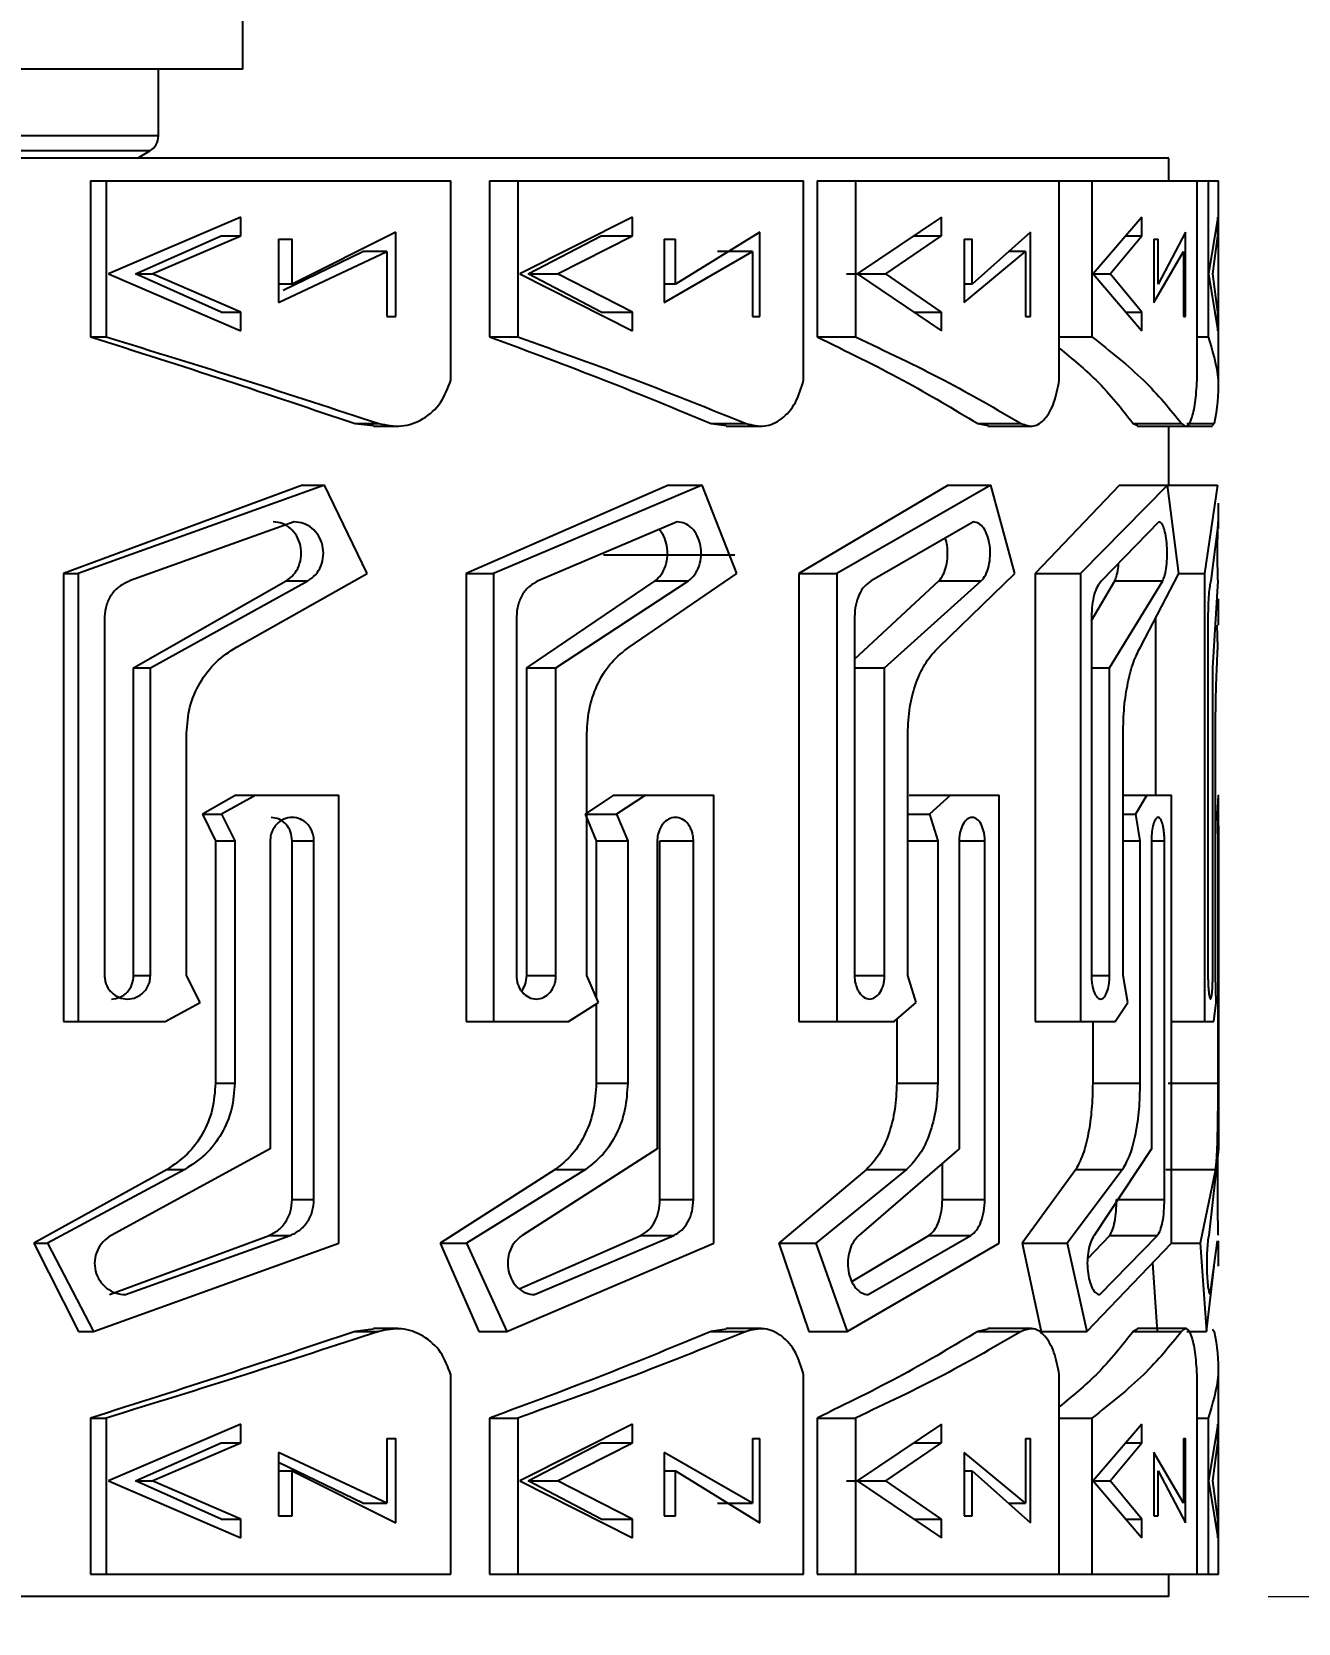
# Model space of a CAD drawing. Header units: millimetres. Extents: x 53 to 380, y 29 to 265.
# Drawn here: x 169.86 to 182.62, y 39.82 to 55.86 of the extents above; entities that cross this region are included whole.
import ezdxf

# ---------------------------------------------------------------- set-up
doc = ezdxf.new("R2010")
doc.units = ezdxf.units.MM
doc.styles.add('SLDTEXTSTYLE0', font='TXT', dxfattribs={"width": 0.75})
doc.dimstyles.new('SLDDIMSTYLE0', dxfattribs={"dimtxt": 3.5, "dimasz": 3.302, "dimexe": 0, "dimexo": 0.0625, "dimgap": 0.875, "dimtad": 1, "dimlfac": 2, "dimrnd": 1e-09, "dimzin": 4, "dimdsep": 46, "dimtxsty": 'SLDTEXTSTYLE0', "dimsah": 1, "dimcen": 0.09, "dimadec": 0, "dimazin": 1, "dimtfac": 1, "dimtofl": 0, "dimtmove": 0, "dimatfit": 3, "dimfxl": 1, "dimfrac": 2, "dimtolj": 1, "dimtzin": 12, "dimarcsym": 0})
doc.dimstyles.new('SLDDIMSTYLE1', dxfattribs={"dimtxt": 3.5, "dimasz": 3.302, "dimexe": 0, "dimexo": 0.0625, "dimgap": 0.875, "dimtad": 1, "dimlfac": 2, "dimrnd": 1e-09, "dimzin": 12, "dimdsep": 46, "dimtxsty": 'SLDTEXTSTYLE0', "dimsah": 1, "dimcen": 0.09, "dimadec": 0, "dimazin": 3, "dimtfac": 1, "dimtofl": 0, "dimtmove": 0, "dimatfit": 3, "dimfxl": 1, "dimfrac": 2, "dimtolj": 1, "dimtzin": 12, "dimarcsym": 0})

# ---------------------------------------------------------------- blocks, each defined once
blk = doc.blocks.new('_D_5')
at = {"color": 7, "linetype": 'Continuous', "lineweight": 0, "transparency": 16777216}
for p, q in [((180.484, 147.677), (213.903, 147.677)), ((212.903, 147.677), (212.903, 40.089)), ((182.315, 40.089), (213.903, 40.089))]:
    blk.add_line(p, q, dxfattribs=at)
at = {"color": 7, "linetype": 'Continuous', "lineweight": 18, "transparency": 16777216}
for points in [[(212.903, 147.677), (212.395, 144.375), (213.411, 144.375)], [(212.903, 40.089), (213.411, 43.391), (212.395, 43.391)]]:
    blk.add_solid(points, dxfattribs=at)
at = {"color": 7, "linetype": 'Continuous', "lineweight": 18, "transparency": 16777216, "insert": (208.391, 85.3), "char_height": 3.5, "attachment_point": 1, "rotation": 90, "style": 'SLDTEXTSTYLE0'}
blk.add_mtext('215.18', dxfattribs=at)
blk = doc.blocks.new('_D_7')
at = {"color": 7, "linetype": 'Continuous', "lineweight": 0, "transparency": 16777216}
for p, q in [((60.484, 56.883), (60.484, 29.089)), ((190.484, 56.883), (190.484, 29.089)), ((190.484, 30.089), (60.484, 30.089))]:
    blk.add_line(p, q, dxfattribs=at)
at = {"color": 7, "linetype": 'Continuous', "lineweight": 18, "transparency": 16777216}
for points in [[(60.484, 30.089), (63.786, 29.581), (63.786, 30.597)], [(190.484, 30.089), (187.182, 30.597), (187.182, 29.581)]]:
    blk.add_solid(points, dxfattribs=at)
at = {"color": 7, "linetype": 'Continuous', "lineweight": 18, "transparency": 16777216, "insert": (119.662, 34.6), "char_height": 3.5, "attachment_point": 1, "style": 'SLDTEXTSTYLE0'}
blk.add_mtext('260.00', dxfattribs=at)

msp = doc.modelspace()

# ---------------------------------------------------------------- linework, layer by layer
at = {"color": 7, "linetype": 'Continuous', "lineweight": 25}
for p, q in [((171.9835, 55.4886), (171.9835, 56.2386)), ((171.9835, 55.4886), (158.9835, 55.4886)), ((171.1335, 54.8153), (171.1335, 55.4886)), ((181.3146, 54.5886), (159.5014, 54.5886)), ((181.3146, 54.3615), (181.3146, 54.5886)), ((170.4503, 54.3615), (170.4503, 52.7892)), ((170.4503, 54.3615), (170.6054, 54.3615)), ((170.6054, 54.3615), (174.0807, 54.3615)), ((170.6054, 54.3615), (170.6054, 52.7892)), ((174.0807, 52.3518), (174.0807, 54.3615)), ((174.4708, 54.3615), (174.4708, 52.7892)), ((174.4708, 54.3615), (174.7535, 54.3615)), ((174.7535, 54.3615), (177.6349, 54.3615)), ((174.7535, 54.3615), (174.7535, 52.7892)), ((177.6349, 52.3518), (177.6349, 54.3615)), ((177.7698, 54.3615), (177.7698, 52.7892)), ((177.7698, 54.3615), (178.1572, 54.3615)), ((178.1572, 54.3615), (180.2111, 54.3615)), ((178.1572, 54.3615), (178.1572, 52.7892)), ((180.2111, 52.3518), (180.2111, 54.3615)), ((180.2111, 54.3615), (180.5407, 54.3615)), ((180.5407, 54.3615), (181.6008, 54.3615)), ((180.5407, 54.3615), (180.5407, 52.7892)), ((181.6008, 52.3518), (181.6008, 54.3615)), ((181.6008, 54.3615), (181.711, 54.3615)), ((181.711, 54.3615), (181.711, 52.7892)), ((181.711, 54.3615), (181.8146, 54.3615)), ((181.8146, 52.2536), (181.8146, 54.3615)), ((171.9631, 53.9945), (170.6309, 53.4226)), ((171.9631, 53.8078), (171.9631, 53.9945)), ((175.9122, 53.9945), (174.7756, 53.4226)), ((175.9122, 53.8078), (175.9122, 53.9945)), ((179.0231, 53.9945), (178.1741, 53.4226)), ((179.0231, 53.8078), (179.0231, 53.9945)), ((181.0436, 53.9945), (180.5511, 53.4226)), ((181.0436, 53.8078), (181.0436, 53.9945)), ((181.81, 53.9945), (181.714, 53.4226)), ((181.81, 53.8078), (181.81, 53.9945)), ((170.9011, 53.4226), (171.7662, 53.8078)), ((171.0705, 53.4226), (171.9631, 53.8078)), ((171.7662, 53.8078), (171.9631, 53.8078)), ((172.3443, 53.7746), (172.481, 53.7746)), ((172.3443, 53.7746), (172.3443, 53.1363)), ((173.5244, 53.8432), (172.481, 53.321)), ((172.481, 53.321), (172.481, 53.7746)), ((173.5244, 52.9939), (173.5244, 53.8432)), ((174.8597, 53.4226), (175.5938, 53.8078)), ((175.1548, 53.4226), (175.9122, 53.8078)), ((175.5938, 53.8078), (175.9122, 53.8078)), ((176.2304, 53.7746), (176.3436, 53.7746)), ((176.2304, 53.7746), (176.2304, 53.1363)), ((177.1932, 53.8432), (176.3436, 53.321)), ((176.3436, 53.321), (176.3436, 53.7746)), ((177.1932, 52.9939), (177.1932, 53.8432)), ((178.4622, 53.4226), (179.0231, 53.8078)), ((178.746, 53.8078), (179.0231, 53.8078)), ((179.2523, 53.7746), (179.3329, 53.7746)), ((179.2523, 53.7746), (179.2523, 53.1363)), ((179.92, 53.8432), (179.3329, 53.321)), ((179.3329, 53.321), (179.3329, 53.7746)), ((179.92, 52.9939), (179.92, 53.8432)), ((180.7247, 53.4226), (181.0436, 53.8078)), ((180.8828, 53.8078), (181.0436, 53.8078)), ((181.1654, 53.7746), (181.2069, 53.7746)), ((181.1654, 53.7746), (181.1654, 53.1363)), ((181.4839, 53.8432), (181.2069, 53.321)), ((181.2069, 53.321), (181.2069, 53.7746)), ((181.4839, 52.9939), (181.4839, 53.8432)), ((181.759, 53.4226), (181.81, 53.8078)), ((172.3443, 53.1363), (173.4343, 53.648)), ((172.3888, 53.2589), (173.1922, 53.648)), ((173.4343, 53.648), (173.1922, 53.648)), ((173.4343, 53.648), (173.4343, 52.9939)), ((176.2304, 53.1363), (177.121, 53.648)), ((177.121, 53.648), (176.7654, 53.648)), ((177.121, 53.648), (177.121, 52.9939)), ((179.2523, 53.1363), (179.8715, 53.648)), ((179.8715, 53.648), (179.7006, 53.648)), ((179.8715, 53.648), (179.8715, 52.9939)), ((181.1654, 53.1363), (181.4629, 53.648)), ((181.4629, 53.648), (181.4629, 52.9939)), ((170.6309, 53.4226), (171.9631, 52.8507)), ((170.9011, 53.4226), (171.0705, 53.4226)), ((171.7662, 53.0374), (170.9011, 53.4226)), ((171.9631, 53.0374), (171.0705, 53.4226)), ((174.7756, 53.4226), (175.9122, 52.8507)), ((174.8597, 53.4226), (175.1548, 53.4226)), ((175.5938, 53.0374), (174.8597, 53.4226)), ((175.9122, 53.0374), (175.1548, 53.4226)), ((178.0653, 53.4226), (178.4622, 53.4226)), ((178.1741, 53.4226), (179.0231, 52.8507)), ((179.0231, 53.0374), (178.4622, 53.4226)), ((180.5511, 53.4226), (181.0436, 52.8507)), ((180.5511, 53.4226), (180.7247, 53.4226)), ((181.0436, 53.0374), (180.7247, 53.4226)), ((181.714, 53.4226), (181.81, 52.8507)), ((181.81, 53.0374), (181.759, 53.4226)), ((172.481, 53.321), (172.3443, 53.321)), ((176.3436, 53.321), (176.2304, 53.321)), ((179.3329, 53.321), (179.2523, 53.321)), ((171.7662, 53.0374), (171.9631, 53.0374)), ((171.9631, 52.8507), (171.9631, 53.0374)), ((173.4343, 52.9939), (173.5244, 52.9939)), ((175.5938, 53.0374), (175.9122, 53.0374)), ((175.9122, 52.8507), (175.9122, 53.0374)), ((177.121, 52.9939), (177.1932, 52.9939)), ((178.746, 53.0374), (179.0231, 53.0374)), ((179.0231, 52.8507), (179.0231, 53.0374)), ((179.8715, 52.9939), (179.92, 52.9939)), ((180.8828, 53.0374), (181.0436, 53.0374)), ((181.0436, 52.8507), (181.0436, 53.0374)), ((181.4629, 52.9939), (181.4839, 52.9939)), ((181.81, 52.8507), (181.81, 53.0374)), ((170.4503, 52.7892), (170.6054, 52.7892)), ((174.4708, 52.7892), (174.7535, 52.7892)), ((177.7698, 52.7892), (178.1572, 52.7892)), ((180.2111, 52.7892), (180.5407, 52.7892)), ((181.6008, 52.7892), (181.711, 52.7892)), ((173.1147, 51.9144), (173.3016, 51.8938)), ((173.1147, 51.9144), (173.3544, 51.9144)), ((173.301, 51.8871), (173.5467, 51.8871)), ((176.7031, 51.9144), (176.8532, 51.8938)), ((176.7031, 51.9144), (177.0567, 51.9144)), ((176.8528, 51.8871), (177.2113, 51.8871)), ((179.3891, 51.9144), (179.4902, 51.8938)), ((179.3891, 51.9144), (179.828, 51.9144)), ((179.49, 51.8871), (179.9322, 51.8871)), ((180.9551, 51.9144), (180.9989, 51.8938)), ((180.9551, 51.9144), (181.4437, 51.9144)), ((180.999, 51.8871), (181.4891, 51.8871)), ((181.3146, 51.2941), (181.3146, 51.8871)), ((181.3146, 51.8871), (181.7558, 51.8871)), ((181.773, 51.9144), (181.7555, 51.8938)), ((172.5845, 51.2941), (170.1778, 50.4034)), ((172.8074, 51.2941), (170.3243, 50.4034)), ((172.5845, 51.2941), (172.8074, 51.2941)), ((173.2356, 50.4034), (172.8074, 51.2941)), ((176.2723, 51.2941), (174.2336, 50.4034)), ((176.6123, 51.2941), (174.5088, 50.4034)), ((176.2723, 51.2941), (176.6123, 51.2941)), ((176.9608, 50.4034), (176.6123, 51.2941)), ((179.0927, 51.2941), (177.5871, 50.4034)), ((179.5221, 51.2941), (177.9688, 50.4034)), ((179.0927, 51.2941), (179.5221, 51.2941)), ((179.7628, 50.4034), (179.5221, 51.2941)), ((180.817, 51.2941), (179.9666, 50.4034)), ((181.3012, 51.2941), (180.4238, 50.4034)), ((180.817, 51.2941), (181.3012, 51.2941)), ((181.4145, 50.4034), (181.3012, 51.2941)), ((181.3057, 51.2941), (181.8054, 51.2941)), ((181.8054, 51.2941), (181.6751, 50.4034)), ((181.8146, 50.8553), (181.8146, 51.1128)), ((172.5019, 50.9238), (170.8436, 50.3278)), ((176.3609, 50.9238), (174.9596, 50.3278)), ((179.3452, 50.9238), (178.3145, 50.3278)), ((181.2131, 50.9238), (180.6364, 50.3278)), ((181.8046, 50.8553), (181.7374, 50.3278)), ((176.9423, 50.5886), (175.6193, 50.5886)), ((170.1778, 50.4034), (170.1778, 45.8874)), ((170.1778, 50.4034), (170.3243, 50.4034)), ((170.3243, 50.4034), (170.3243, 45.8874)), ((171.9197, 49.6614), (173.2356, 50.4034)), ((174.2336, 50.4034), (174.2336, 45.8874)), ((174.2336, 50.4034), (174.5088, 50.4034)), ((174.5088, 50.4034), (174.5088, 45.8874)), ((175.8758, 49.6614), (176.9608, 50.4034)), ((177.5871, 50.4034), (177.5871, 45.8874)), ((177.5871, 50.4034), (177.9688, 50.4034)), ((177.9688, 50.4034), (177.9688, 45.8874)), ((178.9965, 49.6614), (179.7628, 50.4034)), ((179.9666, 50.4034), (179.9666, 45.8874)), ((179.9666, 50.4034), (180.4238, 50.4034)), ((180.4238, 50.4034), (180.4238, 45.8874)), ((181.0291, 49.6614), (181.4145, 50.4034)), ((181.4145, 50.4034), (181.6751, 50.4034)), ((181.6751, 50.4034), (181.6751, 45.8874)), ((170.8834, 49.4528), (172.4209, 50.3278)), ((171.0523, 49.4528), (172.6386, 50.3278)), ((172.4209, 50.3278), (172.6386, 50.3278)), ((174.8446, 49.4528), (176.138, 50.3278)), ((175.1392, 49.4528), (176.4737, 50.3278)), ((176.138, 50.3278), (176.4737, 50.3278)), ((178.1476, 49.5396), (178.9984, 50.3278)), ((178.4504, 49.4528), (179.4249, 50.3278)), ((178.9984, 50.3278), (179.4249, 50.3278)), ((180.5348, 49.9304), (180.7706, 50.3278)), ((180.7177, 49.4528), (181.2533, 50.3278)), ((180.7706, 50.3278), (181.2533, 50.3278)), ((181.7574, 49.4528), (181.8107, 50.3278)), ((181.8146, 49.881), (181.8146, 50.1462)), ((170.591, 49.9662), (170.591, 46.3495)), ((174.741, 49.9662), (174.741, 46.3495)), ((178.1476, 49.9662), (178.1476, 46.3495)), ((180.5348, 49.9662), (180.5348, 46.3495)), ((181.1794, 49.9507), (181.1794, 48.1695)), ((181.7093, 49.9662), (181.7093, 46.3495)), ((181.8089, 49.6614), (181.8009, 49.881)), ((170.8834, 49.4528), (171.0523, 49.4528)), ((170.8834, 46.3495), (170.8834, 49.4528)), ((171.0523, 46.3495), (171.0523, 49.4528)), ((174.8446, 49.4528), (175.1392, 49.4528)), ((174.8446, 46.3495), (174.8446, 49.4528)), ((175.1392, 46.3495), (175.1392, 49.4528)), ((178.1476, 49.4528), (178.4504, 49.4528)), ((178.4504, 46.3495), (178.4504, 49.4528)), ((180.5348, 49.4528), (180.7177, 49.4528)), ((180.7177, 46.3495), (180.7177, 49.4528)), ((181.7574, 46.3495), (181.7574, 49.4528)), ((171.4168, 46.3495), (171.4168, 48.7916)), ((175.4507, 46.3495), (175.4507, 48.7916)), ((178.6837, 46.3495), (178.6837, 48.7916)), ((180.8539, 46.3495), (180.8539, 48.7916)), ((181.7854, 46.3495), (181.7854, 48.7916)), ((171.9141, 48.1695), (171.5775, 47.9775)), ((172.1157, 48.1695), (171.7684, 47.9775)), ((171.9141, 48.1695), (172.1157, 48.1695)), ((172.1157, 48.1695), (172.951, 48.1695)), ((172.951, 43.6534), (172.951, 48.1695)), ((175.7176, 48.1695), (175.4351, 47.9775)), ((175.7176, 48.1695), (176.0399, 48.1695)), ((176.0399, 48.1695), (175.7485, 47.9775)), ((176.0399, 48.1695), (176.7297, 48.1695)), ((176.7297, 43.6534), (176.7297, 48.1695)), ((178.6986, 48.1695), (179.1156, 48.1695)), ((179.1156, 48.1695), (178.9035, 47.9775)), ((178.9277, 48.1695), (179.3519, 48.1695)), ((179.1156, 48.1695), (179.6038, 48.1695)), ((179.6038, 43.6534), (179.6038, 48.1695)), ((180.8539, 48.1695), (181.0934, 48.1695)), ((181.0934, 48.1695), (180.978, 47.9775)), ((181.0934, 48.1695), (181.3406, 48.1695)), ((181.3406, 43.6534), (181.3406, 48.1695)), ((181.8131, 48.1695), (181.8037, 47.9775)), ((181.8131, 48.1695), (181.8146, 48.1695)), ((181.8146, 47.8588), (181.8146, 48.1695)), ((171.5775, 47.9775), (171.7082, 47.7074)), ((171.5775, 47.9775), (171.7684, 47.9775)), ((171.7684, 47.9775), (171.9033, 47.7074)), ((175.4351, 47.9775), (175.5452, 47.7074)), ((175.4351, 47.9775), (175.7485, 47.9775)), ((175.7485, 47.9775), (175.862, 47.7074)), ((178.6837, 47.9775), (178.9035, 47.9775)), ((178.9035, 47.9775), (178.9865, 47.7074)), ((180.8539, 47.9775), (180.978, 47.9775)), ((180.978, 47.9775), (181.0236, 47.7074)), ((181.8037, 47.9775), (181.8084, 47.7074)), ((171.7082, 47.7074), (171.7082, 45.2652)), ((171.7082, 47.7074), (171.9033, 47.7074)), ((171.9033, 47.7074), (171.9033, 45.2652)), ((172.2596, 47.7074), (172.2596, 44.6041)), ((172.4812, 44.0906), (172.4812, 47.7074)), ((172.4812, 47.7074), (172.7008, 47.7074)), ((172.7008, 44.0906), (172.7008, 47.7074)), ((175.5452, 47.7074), (175.5452, 46.1289)), ((175.5452, 47.7074), (175.862, 47.7074)), ((175.862, 47.7074), (175.862, 45.2652)), ((176.1599, 47.7074), (176.1599, 44.6041)), ((176.1875, 44.0906), (176.1875, 47.7074)), ((176.1875, 47.7074), (176.5248, 47.7074)), ((176.5248, 44.0906), (176.5248, 47.7074)), ((178.6837, 47.7074), (178.9865, 47.7074)), ((178.9865, 47.7074), (178.9865, 45.2652)), ((179.2019, 47.7074), (179.2019, 44.6041)), ((179.4609, 44.0906), (179.4609, 47.7074)), ((180.8539, 47.7074), (181.0236, 47.7074)), ((181.0236, 47.7074), (181.0236, 45.2652)), ((181.1391, 47.7074), (181.1391, 44.6041)), ((181.2712, 44.0906), (181.2712, 47.7074)), ((181.8084, 47.7074), (181.8084, 45.2652)), ((181.8145, 47.7074), (181.8145, 44.6041)), ((170.8834, 46.3495), (171.0523, 46.3495)), ((171.553, 46.0793), (171.4168, 46.3495)), ((174.8446, 46.3495), (175.1392, 46.3495)), ((175.5664, 46.0793), (175.4507, 46.3495)), ((178.7695, 46.0793), (178.6837, 46.3495)), ((180.9028, 46.0793), (180.8539, 46.3495)), ((181.7935, 46.0793), (181.7854, 46.3495)), ((171.2004, 45.8874), (171.553, 46.0793)), ((175.2661, 45.8874), (175.5664, 46.0793)), ((175.5452, 46.0658), (175.5452, 45.2652)), ((178.5459, 45.8874), (178.7695, 46.0793)), ((180.7739, 45.8874), (180.9028, 46.0793)), ((181.7699, 45.8874), (181.7935, 46.0793)), ((170.1778, 45.8874), (170.3243, 45.8874)), ((170.3243, 45.8874), (171.2004, 45.8874)), ((174.2336, 45.8874), (174.5088, 45.8874)), ((174.5088, 45.8874), (175.2661, 45.8874)), ((177.5871, 45.8874), (177.9688, 45.8874)), ((177.9688, 45.8874), (178.5459, 45.8874)), ((178.5735, 45.9111), (178.5735, 45.2652)), ((179.9666, 45.8874), (180.4238, 45.8874)), ((180.4238, 45.8874), (180.7739, 45.8874)), ((180.548, 45.8874), (180.548, 45.2652)), ((181.3406, 45.8874), (181.6751, 45.8874)), ((181.6751, 45.8874), (181.7699, 45.8874)), ((171.7082, 45.2652), (171.9033, 45.2652)), ((175.5452, 45.2652), (175.862, 45.2652)), ((178.5735, 45.2652), (178.9865, 45.2652)), ((180.548, 45.2652), (181.0236, 45.2652)), ((181.3086, 45.2652), (181.8084, 45.2652)), ((172.2596, 44.6041), (170.6567, 43.729)), ((176.1599, 44.6041), (174.798, 43.729)), ((179.2019, 44.6041), (178.1913, 43.729)), ((181.1391, 44.6041), (180.5616, 43.729)), ((181.8145, 44.6041), (181.717, 43.729)), ((179.0333, 44.0906), (179.0333, 44.4581)), ((181.809, 44.0906), (181.809, 44.5549)), ((171.2206, 44.3955), (169.8793, 43.6534)), ((171.4002, 44.3955), (170.0162, 43.6534)), ((171.2206, 44.3955), (171.4002, 44.3955)), ((175.1328, 44.3955), (173.972, 43.6534)), ((175.4366, 44.3955), (174.2389, 43.6534)), ((175.1328, 44.3955), (175.4366, 44.3955)), ((178.2698, 44.3955), (177.3837, 43.6534)), ((178.6732, 44.3955), (177.7589, 43.6534)), ((178.2698, 44.3955), (178.6732, 44.3955)), ((180.3776, 44.3955), (179.8378, 43.6534)), ((180.8478, 44.3955), (180.2909, 43.6534)), ((180.3776, 44.3955), (180.8478, 44.3955)), ((181.2852, 44.3955), (181.7843, 44.3955)), ((181.7843, 44.3955), (181.6299, 43.6534)), ((172.4812, 44.0906), (172.7008, 44.0906)), ((176.1875, 44.0906), (176.5248, 44.0906)), ((179.0333, 44.0906), (179.4609, 44.0906)), ((180.7879, 44.0906), (181.2712, 44.0906)), ((169.8793, 43.6534), (170.3266, 42.7628)), ((169.8793, 43.6534), (170.0162, 43.6534)), ((170.0162, 43.6534), (170.4778, 42.7628)), ((170.4778, 42.7628), (172.951, 43.6534)), ((170.6392, 43.1331), (172.2483, 43.729)), ((170.8003, 43.1331), (172.4605, 43.729)), ((172.2483, 43.729), (172.4605, 43.729)), ((173.972, 43.6534), (174.3633, 42.7628)), ((173.972, 43.6534), (174.2389, 43.6534)), ((174.2389, 43.6534), (174.6426, 42.7628)), ((174.6426, 42.7628), (176.7297, 43.6534)), ((174.7692, 43.1921), (175.9955, 43.729)), ((174.9222, 43.1331), (176.3267, 43.729)), ((175.9955, 43.729), (176.3267, 43.729)), ((177.3837, 43.6534), (177.6872, 42.7628)), ((177.3837, 43.6534), (177.7589, 43.6534)), ((177.7589, 43.6534), (178.0721, 42.7628)), ((178.0721, 42.7628), (179.6038, 43.6534)), ((178.1199, 43.2669), (178.8977, 43.729)), ((178.2861, 43.1331), (179.3209, 43.729)), ((178.8977, 43.729), (179.3209, 43.729)), ((179.8378, 43.6534), (180.029, 42.7628)), ((179.8378, 43.6534), (180.2909, 43.6534)), ((180.2909, 43.6534), (180.4882, 42.7628)), ((180.4882, 42.7628), (181.3406, 43.6534)), ((180.4956, 43.4922), (180.7196, 43.729)), ((180.6193, 43.1331), (181.2007, 43.729)), ((180.7196, 43.729), (181.2007, 43.729)), ((181.3406, 43.6534), (181.6299, 43.6534)), ((181.6299, 43.6534), (181.6953, 42.7628)), ((181.7328, 43.1331), (181.8066, 43.6758)), ((181.8146, 43.4186), (181.8146, 43.6758)), ((181.1498, 43.4541), (181.199, 42.7628)), ((181.6953, 42.7628), (181.7718, 43.4186)), ((170.3266, 42.7628), (170.4778, 42.7628)), ((173.3017, 42.7834), (173.1147, 42.7628)), ((173.1147, 42.7628), (173.3544, 42.7628)), ((173.5468, 42.79), (173.3011, 42.79)), ((174.3633, 42.7628), (174.6426, 42.7628)), ((176.8533, 42.7834), (176.7031, 42.7628)), ((176.7031, 42.7628), (177.0567, 42.7628)), ((177.2113, 42.79), (176.8529, 42.79)), ((177.6872, 42.7628), (178.0721, 42.7628)), ((179.4902, 42.7834), (179.3891, 42.7628)), ((179.3891, 42.7628), (179.828, 42.7628)), ((179.9322, 42.79), (179.4901, 42.79)), ((180.029, 42.7628), (180.4882, 42.7628)), ((180.999, 42.7834), (180.9551, 42.7628)), ((180.9551, 42.7628), (181.4437, 42.7628)), ((181.4891, 42.79), (180.9991, 42.79)), ((181.498, 42.7628), (181.6953, 42.7628)), ((181.7555, 42.7834), (181.773, 42.7628)), ((181.8146, 40.3157), (181.8146, 42.4236)), ((174.0807, 40.3157), (174.0807, 42.3254)), ((177.6349, 40.3157), (177.6349, 42.3254)), ((180.2111, 40.3157), (180.2111, 42.3254)), ((181.6008, 40.3157), (181.6008, 42.3254)), ((170.4503, 41.888), (170.4503, 40.3157)), ((170.4503, 41.888), (170.6054, 41.888)), ((170.6054, 41.888), (170.6054, 40.3157)), ((174.4708, 41.888), (174.4708, 40.3157)), ((174.4708, 41.888), (174.7535, 41.888)), ((174.7535, 41.888), (174.7535, 40.3157)), ((177.7698, 41.888), (177.7698, 40.3157)), ((177.7698, 41.888), (178.1572, 41.888)), ((178.1572, 41.888), (178.1572, 40.3157)), ((180.2111, 41.888), (180.5407, 41.888)), ((180.5407, 41.888), (180.5407, 40.3157)), ((181.6008, 41.888), (181.711, 41.888)), ((181.711, 41.888), (181.711, 40.3157)), ((171.9631, 41.8264), (170.6309, 41.2546)), ((171.9631, 41.6398), (171.9631, 41.8264)), ((175.9122, 41.8264), (174.7756, 41.2546)), ((175.9122, 41.6398), (175.9122, 41.8264)), ((179.0231, 41.8264), (178.1741, 41.2546)), ((179.0231, 41.6398), (179.0231, 41.8264)), ((181.0436, 41.8264), (180.5511, 41.2546)), ((181.0436, 41.6398), (181.0436, 41.8264)), ((181.81, 41.8264), (181.714, 41.2546)), ((181.81, 41.6398), (181.81, 41.8264)), ((170.9011, 41.2546), (171.7662, 41.6398)), ((171.0705, 41.2546), (171.9631, 41.6398)), ((171.7662, 41.6398), (171.9631, 41.6398)), ((173.4343, 41.6833), (173.5244, 41.6833)), ((173.4343, 41.6833), (173.4343, 41.0292)), ((173.5244, 40.834), (173.5244, 41.6833)), ((174.8597, 41.2546), (175.5938, 41.6398)), ((175.1548, 41.2546), (175.9122, 41.6398)), ((175.5938, 41.6398), (175.9122, 41.6398)), ((177.121, 41.6833), (177.1932, 41.6833)), ((177.121, 41.6833), (177.121, 41.0292)), ((177.1932, 40.834), (177.1932, 41.6833)), ((178.4622, 41.2546), (179.0231, 41.6398)), ((178.746, 41.6398), (179.0231, 41.6398)), ((179.8715, 41.6833), (179.92, 41.6833)), ((179.8715, 41.6833), (179.8715, 41.0292)), ((179.92, 40.834), (179.92, 41.6833)), ((180.7247, 41.2546), (181.0436, 41.6398)), ((180.8828, 41.6398), (181.0436, 41.6398)), ((181.4629, 41.6833), (181.4839, 41.6833)), ((181.4629, 41.6833), (181.4629, 41.0292)), ((181.4839, 40.834), (181.4839, 41.6833)), ((181.759, 41.2546), (181.81, 41.6398)), ((173.4343, 41.0292), (172.3443, 41.5408)), ((172.3443, 41.5408), (172.3443, 40.9026)), ((173.1922, 41.0292), (172.3443, 41.4398)), ((177.121, 41.0292), (176.2304, 41.5408)), ((176.2304, 41.5408), (176.2304, 40.9026)), ((179.8715, 41.0292), (179.2523, 41.5408)), ((179.2523, 41.5408), (179.2523, 40.9026)), ((181.4629, 41.0292), (181.1654, 41.5408)), ((181.1654, 41.5408), (181.1654, 40.9026)), ((170.6309, 41.2546), (171.9631, 40.6827)), ((171.7662, 40.8694), (170.9011, 41.2546)), ((170.9011, 41.2546), (171.0705, 41.2546)), ((171.9631, 40.8694), (171.0705, 41.2546)), ((172.3443, 41.3562), (172.481, 41.3562)), ((172.481, 40.9026), (172.481, 41.3562)), ((172.481, 41.3562), (173.5244, 40.834)), ((174.7756, 41.2546), (175.9122, 40.6827)), ((175.5938, 40.8694), (174.8597, 41.2546)), ((174.8597, 41.2546), (175.1548, 41.2546)), ((175.9122, 40.8694), (175.1548, 41.2546)), ((176.2304, 41.3562), (176.3436, 41.3562)), ((176.3436, 40.9026), (176.3436, 41.3562)), ((176.3436, 41.3562), (177.1932, 40.834)), ((178.0653, 41.2546), (178.4622, 41.2546)), ((178.1741, 41.2546), (179.0231, 40.6827)), ((179.0231, 40.8694), (178.4622, 41.2546)), ((179.2523, 41.3562), (179.3329, 41.3562)), ((179.3329, 40.9026), (179.3329, 41.3562)), ((179.3329, 41.3562), (179.92, 40.834)), ((180.5511, 41.2546), (181.0436, 40.6827)), ((180.5511, 41.2546), (180.7247, 41.2546)), ((181.0436, 40.8694), (180.7247, 41.2546)), ((181.2069, 40.9026), (181.2069, 41.3562)), ((181.2069, 41.3562), (181.4839, 40.834)), ((181.714, 41.2546), (181.81, 40.6827)), ((181.81, 40.8694), (181.759, 41.2546)), ((173.1922, 41.0292), (173.4343, 41.0292)), ((176.7654, 41.0292), (177.121, 41.0292)), ((179.7006, 41.0292), (179.8715, 41.0292)), ((171.7662, 40.8694), (171.9631, 40.8694)), ((171.9631, 40.6827), (171.9631, 40.8694)), ((172.3443, 40.9026), (172.481, 40.9026)), ((175.5938, 40.8694), (175.9122, 40.8694)), ((175.9122, 40.6827), (175.9122, 40.8694)), ((176.2304, 40.9026), (176.3436, 40.9026)), ((178.746, 40.8694), (179.0231, 40.8694)), ((179.0231, 40.6827), (179.0231, 40.8694)), ((179.2523, 40.9026), (179.3329, 40.9026)), ((180.8828, 40.8694), (181.0436, 40.8694)), ((181.0436, 40.6827), (181.0436, 40.8694)), ((181.1654, 40.9026), (181.2069, 40.9026)), ((181.81, 40.6827), (181.81, 40.8694)), ((170.4503, 40.3157), (170.6054, 40.3157)), ((170.6054, 40.3157), (174.0807, 40.3157)), ((174.4708, 40.3157), (174.7535, 40.3157)), ((174.7535, 40.3157), (177.6349, 40.3157)), ((177.7698, 40.3157), (178.1572, 40.3157)), ((178.1572, 40.3157), (180.2111, 40.3157)), ((180.2111, 40.3157), (180.5407, 40.3157)), ((180.5407, 40.3157), (181.6008, 40.3157)), ((181.3146, 40.0886), (181.3146, 40.3157)), ((181.6008, 40.3157), (181.711, 40.3157)), ((181.711, 40.3157), (181.8146, 40.3157)), ((181.3146, 40.0886), (159.5014, 40.0886))]:
    msp.add_line(p, q, dxfattribs=at)
at = {"color": 8, "linetype": 'Continuous', "lineweight": 25}
for p, q in [((170.7655, 54.8153), (168.3335, 54.8153)), ((171.1335, 54.8153), (170.7655, 54.8153)), ((170.7026, 54.6622), (168.4189, 54.6622)), ((171.0482, 54.6622), (170.7026, 54.6622)), ((181.498, 51.9144), (181.773, 51.9144)), ((179.2019, 47.7074), (179.4609, 47.7074)), ((181.1391, 47.7074), (181.2712, 47.7074)), ((178.1476, 46.3495), (178.4504, 46.3495)), ((180.5348, 46.3495), (180.7177, 46.3495))]:
    msp.add_line(p, q, dxfattribs=at)
at = {"color": 7, "linetype": 'Continuous', "lineweight": 25, "flags": 128}
msp.add_lwpolyline([(170.921, 54.5886), (170.928, 54.5924), (171.0482, 54.6622)], dxfattribs=at)
at = {"color": 7, "linetype": 'Continuous', "lineweight": 25}
msp.add_arc((170.9535, 54.8153), 0.18, 301.7263, 0, dxfattribs=at)
for points, knots in [([(170.4503, 52.7892), (170.9076, 52.6434), (171.8223, 52.3518), (172.6839, 52.0602), (173.1147, 51.9144)], [0, 0, 0, 0, 0.5000002, 1, 1, 1, 1]), ([(170.6054, 52.7892), (171.0773, 52.6434), (172.021, 52.3518), (172.9099, 52.0602), (173.3544, 51.9144)], [0, 0, 0, 0, 0.5000007, 1, 1, 1, 1]), ([(174.4708, 52.7892), (174.8642, 52.6434), (175.6512, 52.3518), (176.3525, 52.0602), (176.7031, 51.9144)], [0, 0, 0, 0, 0.5000006, 1, 1, 1, 1]), ([(174.7535, 52.7892), (175.1595, 52.6434), (175.9714, 52.3518), (176.6949, 52.0602), (177.0567, 51.9144)], [0, 0, 0, 0, 0.4999998, 1, 1, 1, 1]), ([(177.7698, 52.7892), (178.0674, 52.6434), (178.6628, 52.3518), (179.147, 52.0602), (179.3891, 51.9144)], [0, 0, 0, 0, 0.5000001, 1, 1, 1, 1]), ([(178.1572, 52.7892), (178.4644, 52.6434), (179.0786, 52.3518), (179.5782, 52.0602), (179.828, 51.9144)], [0, 0, 0, 0, 0.5000003, 1, 1, 1, 1]), ([(180.5407, 52.7892), (180.7242, 52.6434), (181.0911, 52.3518), (181.3262, 52.0602), (181.4437, 51.9144)], [0, 0, 0, 0, 0.5000002, 1, 1, 1, 1]), ([(181.711, 52.7892), (181.7559, 52.6434), (181.8457, 52.3518), (181.7972, 52.0602), (181.773, 51.9144)], [0, 0, 0, 0, 0.5000001, 1, 1, 1, 1]), ([(180.2111, 52.6747), (180.3412, 52.5671), (180.6475, 52.3136), (180.8428, 52.0602), (180.9551, 51.9144)], [0, 0, 0, 0, 0.4247415, 1, 1, 1, 1]), ([(173.3544, 51.9144), (173.431, 51.8992), (173.584, 51.8687), (173.8066, 51.9505), (173.99, 52.1129), (174.0506, 52.2725), (174.0807, 52.3518)], [0, 0, 0, 0, 0.2523991, 0.5042093, 0.7535656, 1, 1, 1, 1]), ([(177.0567, 51.9144), (177.1183, 51.8992), (177.2413, 51.8687), (177.4185, 51.9505), (177.5636, 52.1129), (177.6112, 52.2725), (177.6349, 52.3518)], [0, 0, 0, 0, 0.252398, 0.50421, 0.7535652, 1, 1, 1, 1]), ([(179.828, 51.9144), (179.8695, 51.8992), (179.9526, 51.8687), (180.0701, 51.9505), (180.165, 52.1129), (180.1958, 52.2725), (180.2111, 52.3518)], [0, 0, 0, 0, 0.2523964, 0.5042089, 0.7535641, 1, 1, 1, 1]), ([(181.4437, 51.9144), (181.4619, 51.8992), (181.4983, 51.8687), (181.5465, 51.9505), (181.5836, 52.1129), (181.5951, 52.2725), (181.6008, 52.3518)], [0, 0, 0, 0, 0.2523972, 0.5042095, 0.7535652, 1, 1, 1, 1]), ([(172.4209, 50.3278), (172.4475, 50.3472), (172.5004, 50.3858), (172.5527, 50.4761), (172.577, 50.5787), (172.5698, 50.6849), (172.5319, 50.7827), (172.4675, 50.8608), (172.3833, 50.9136), (172.3201, 50.9204), (172.2885, 50.9238)], [0, 0, 0, 0, 0.1253303, 0.2502842, 0.375238, 0.5002018, 0.6251548, 0.7501147, 0.8750546, 1, 1, 1, 1]), ([(172.6386, 50.3278), (172.6657, 50.347), (172.72, 50.3852), (172.7745, 50.4757), (172.7999, 50.5796), (172.7917, 50.6874), (172.7514, 50.7856), (172.6841, 50.8627), (172.598, 50.914), (172.5339, 50.9205), (172.5019, 50.9238)], [0, 0, 0, 0, 0.1253808, 0.2504269, 0.3754313, 0.5003877, 0.6252933, 0.7501873, 0.8750782, 1, 1, 1, 1]), ([(176.4737, 50.3278), (176.496, 50.347), (176.5406, 50.3852), (176.5853, 50.4757), (176.6061, 50.5796), (176.5994, 50.6874), (176.5663, 50.7856), (176.5111, 50.8627), (176.4402, 50.914), (176.3874, 50.9205), (176.3609, 50.9238)], [0, 0, 0, 0, 0.125384, 0.2504278, 0.3754322, 0.5003881, 0.625295, 0.7501887, 0.875078, 1, 1, 1, 1]), ([(179.4249, 50.3278), (179.4406, 50.347), (179.472, 50.3852), (179.5033, 50.4757), (179.5178, 50.5796), (179.5132, 50.6874), (179.49, 50.7856), (179.4513, 50.8627), (179.4014, 50.914), (179.364, 50.9205), (179.3452, 50.9238)], [0, 0, 0, 0, 0.1253832, 0.2504262, 0.3754313, 0.5003872, 0.6252944, 0.7501885, 0.8750781, 1, 1, 1, 1]), ([(181.2533, 50.3278), (181.2611, 50.347), (181.2767, 50.3852), (181.292, 50.4757), (181.2991, 50.5796), (181.2969, 50.6874), (181.2856, 50.7856), (181.2665, 50.8627), (181.2416, 50.914), (181.2226, 50.9205), (181.2131, 50.9238)], [0, 0, 0, 0, 0.1253834, 0.2504267, 0.3754319, 0.5003882, 0.6252946, 0.7501886, 0.8750784, 1, 1, 1, 1]), ([(181.8107, 50.3278), (181.81, 50.347), (181.8085, 50.3852), (181.8067, 50.4757), (181.8057, 50.5796), (181.806, 50.6874), (181.8075, 50.7856), (181.8095, 50.8627), (181.8117, 50.914), (181.8128, 50.9205), (181.8133, 50.9238)], [0, 0, 0, 0, 0.1253827, 0.2504264, 0.3754314, 0.5003876, 0.6252946, 0.7501882, 0.8750783, 1, 1, 1, 1]), ([(176.138, 50.3278), (176.1598, 50.3472), (176.2033, 50.3858), (176.2462, 50.4761), (176.2663, 50.5788), (176.26, 50.6845), (176.2315, 50.78), (176.1964, 50.8256), (176.1801, 50.8469)], [0, 0, 0, 0, 0.1706554, 0.340796, 0.5109325, 0.6810845, 0.8512197, 1, 1, 1, 1]), ([(178.9984, 50.3278), (179.0138, 50.3472), (179.0444, 50.3858), (179.0745, 50.4762), (179.0881, 50.5784), (179.0855, 50.6792), (179.0706, 50.7358), (179.064, 50.7612)], [0, 0, 0, 0, 0.2084001, 0.4161743, 0.6239451, 0.8317339, 1, 1, 1, 1]), ([(180.7706, 50.3278), (180.7781, 50.3473), (180.7931, 50.3862), (180.8056, 50.4532), (180.8081, 50.4965), (180.8086, 50.5057)], [0, 0, 0, 0, 0.4407443, 0.8801666, 1, 1, 1, 1]), ([(170.8436, 50.3278), (170.8086, 50.3118), (170.7387, 50.2799), (170.6574, 50.1931), (170.6018, 50.0861), (170.5946, 50.0062), (170.591, 49.9662)], [0, 0, 0, 0, 0.2509168, 0.5007369, 0.7503886, 1, 1, 1, 1]), ([(174.9596, 50.3278), (174.9294, 50.3118), (174.8691, 50.2799), (174.7987, 50.1931), (174.7504, 50.0861), (174.7442, 50.0062), (174.741, 49.9662)], [0, 0, 0, 0, 0.2509186, 0.5007379, 0.7503877, 1, 1, 1, 1]), ([(178.3145, 50.3278), (178.2915, 50.3118), (178.2456, 50.2799), (178.1918, 50.1931), (178.1548, 50.0861), (178.15, 50.0062), (178.1476, 49.9662)], [0, 0, 0, 0, 0.2509126, 0.5007366, 0.7503869, 1, 1, 1, 1]), ([(180.6364, 50.3278), (180.6225, 50.3118), (180.5948, 50.2799), (180.5619, 50.1931), (180.5393, 50.0861), (180.5363, 50.0062), (180.5348, 49.9662)], [0, 0, 0, 0, 0.2509142, 0.5007366, 0.7503875, 1, 1, 1, 1]), ([(181.7374, 50.3278), (181.7337, 50.3118), (181.7263, 50.2799), (181.7171, 50.1931), (181.7106, 50.0861), (181.7097, 50.0062), (181.7093, 49.9662)], [0, 0, 0, 0, 0.2509147, 0.5007365, 0.7503868, 1, 1, 1, 1]), ([(171.4168, 48.7916), (171.4236, 48.8808), (171.4372, 49.0595), (171.5448, 49.3063), (171.7047, 49.5194), (171.8478, 49.6139), (171.9197, 49.6614)], [0, 0, 0, 0, 0.2477042, 0.4965115, 0.7472062, 1, 1, 1, 1]), ([(175.4507, 48.7916), (175.4565, 48.8808), (175.468, 49.0595), (175.5594, 49.3063), (175.6949, 49.5194), (175.8153, 49.6139), (175.8758, 49.6614)], [0, 0, 0, 0, 0.2477048, 0.4965125, 0.7472061, 1, 1, 1, 1]), ([(178.6837, 48.7916), (178.688, 48.8808), (178.6966, 49.0595), (178.7644, 49.3063), (178.8644, 49.5194), (178.9524, 49.6139), (178.9965, 49.6614)], [0, 0, 0, 0, 0.2477042, 0.4965112, 0.7472042, 1, 1, 1, 1]), ([(180.8539, 48.7916), (180.8563, 48.8808), (180.8613, 49.0595), (180.9, 49.3063), (180.9565, 49.5194), (181.0048, 49.6139), (181.0291, 49.6614)], [0, 0, 0, 0, 0.2477042, 0.4965111, 0.7472045, 1, 1, 1, 1]), ([(181.7854, 48.7916), (181.7858, 48.8808), (181.7867, 49.0595), (181.7932, 49.3063), (181.8016, 49.5194), (181.8064, 49.6139), (181.8089, 49.6614)], [0, 0, 0, 0, 0.2477042, 0.4965115, 0.7472043, 1, 1, 1, 1]), ([(172.7008, 47.7074), (172.6999, 47.7231), (172.6981, 47.7545), (172.6847, 47.7996), (172.6641, 47.841), (172.6271, 47.8887), (172.5662, 47.9318), (172.4811, 47.9495), (172.3957, 47.9318), (172.322, 47.8804), (172.2803, 47.8146), (172.2622, 47.7545), (172.2605, 47.7231), (172.2596, 47.7074)], [0, 0, 0, 0, 0.06285753, 0.12546656, 0.18794542, 0.25078532, 0.37544618, 0.5001621, 0.62493973, 0.74972713, 0.8744839, 0.93724813, 1, 1, 1, 1]), ([(172.4812, 47.7074), (172.478, 47.7383), (172.4715, 47.8003), (172.4224, 47.8784), (172.352, 47.933), (172.2961, 47.9401), (172.2681, 47.9436)], [0, 0, 0, 0, 0.25024723, 0.5002527, 0.75017881, 1, 1, 1, 1]), ([(176.5248, 47.7074), (176.5241, 47.7231), (176.5226, 47.7545), (176.5116, 47.7996), (176.4947, 47.841), (176.4642, 47.8887), (176.414, 47.9318), (176.3437, 47.9495), (176.273, 47.9318), (176.2118, 47.8804), (176.1771, 47.8146), (176.1621, 47.7545), (176.1607, 47.7231), (176.1599, 47.7074)], [0, 0, 0, 0, 0.0628579, 0.1254662, 0.1879462, 0.2507881, 0.3754493, 0.5001642, 0.6249387, 0.7497252, 0.8744841, 0.937248, 1, 1, 1, 1]), ([(179.4609, 47.7074), (179.4604, 47.7231), (179.4593, 47.7545), (179.4516, 47.7996), (179.4397, 47.841), (179.4183, 47.8887), (179.3828, 47.9318), (179.3331, 47.9495), (179.2828, 47.9318), (179.2391, 47.8804), (179.2142, 47.8146), (179.2035, 47.7545), (179.2024, 47.7231), (179.2019, 47.7074)], [0, 0, 0, 0, 0.0628573, 0.1254662, 0.1879472, 0.2507869, 0.3754488, 0.5001635, 0.6249393, 0.749726, 0.8744835, 0.9372481, 1, 1, 1, 1]), ([(181.2712, 47.7074), (181.2709, 47.7231), (181.2704, 47.7545), (181.2666, 47.7996), (181.2607, 47.841), (181.25, 47.8887), (181.2322, 47.9318), (181.207, 47.9495), (181.1812, 47.9318), (181.1585, 47.8804), (181.1455, 47.8146), (181.1399, 47.7545), (181.1394, 47.7231), (181.1391, 47.7074)], [0, 0, 0, 0, 0.0628576, 0.1254667, 0.1879464, 0.2507866, 0.375448, 0.5001626, 0.6249394, 0.7497258, 0.8744834, 0.937248, 1, 1, 1, 1]), ([(181.8146, 47.8588), (181.8146, 47.8399), (181.8146, 47.8086), (181.8145, 47.7544), (181.8145, 47.723), (181.8145, 47.7074)], [0, 0, 0, 0, 0.4361242, 0.7180919, 1, 1, 1, 1]), ([(170.591, 46.3495), (170.5919, 46.3337), (170.5938, 46.3023), (170.608, 46.2572), (170.6297, 46.2158), (170.6688, 46.1682), (170.733, 46.1251), (170.8222, 46.1073), (170.9112, 46.1251), (170.9878, 46.1764), (171.0309, 46.2423), (171.0496, 46.3023), (171.0514, 46.3338), (171.0523, 46.3495)], [0, 0, 0, 0, 0.0628576, 0.1254667, 0.1879473, 0.2507865, 0.3754463, 0.5001607, 0.6249372, 0.7497265, 0.8744838, 0.9372483, 1, 1, 1, 1]), ([(170.6605, 46.1132), (170.6605, 46.1132), (170.688, 46.1132), (170.7491, 46.1255), (170.8217, 46.178), (170.8734, 46.2567), (170.8801, 46.3186), (170.8834, 46.3495)], [0, 0, 0, 0, 0.0000226, 0.2499207, 0.4998255, 0.7497821, 1, 1, 1, 1]), ([(174.741, 46.3495), (174.7418, 46.3337), (174.7434, 46.3023), (174.7558, 46.2572), (174.7746, 46.2158), (174.8085, 46.1682), (174.8641, 46.1251), (174.9411, 46.1073), (175.0179, 46.1251), (175.0838, 46.1764), (175.1209, 46.2423), (175.1369, 46.3023), (175.1384, 46.3338), (175.1392, 46.3495)], [0, 0, 0, 0, 0.0628578, 0.1254665, 0.187947, 0.250787, 0.3754491, 0.5001629, 0.6249402, 0.7497262, 0.874483, 0.9372482, 1, 1, 1, 1]), ([(174.7935, 46.1916), (174.8075, 46.2131), (174.8374, 46.2592), (174.8421, 46.3181), (174.8446, 46.3495)], [0, 0, 0, 0, 0.46771415, 1, 1, 1, 1]), ([(178.1476, 46.3495), (178.1483, 46.3337), (178.1495, 46.3023), (178.1589, 46.2572), (178.1734, 46.2158), (178.1993, 46.1682), (178.2418, 46.1251), (178.3005, 46.1073), (178.3588, 46.1251), (178.4086, 46.1764), (178.4366, 46.2423), (178.4487, 46.3023), (178.4498, 46.3338), (178.4504, 46.3495)], [0, 0, 0, 0, 0.0628579, 0.125466, 0.1879468, 0.2507855, 0.375449, 0.500164, 0.6249406, 0.7497246, 0.874484, 0.9372485, 1, 1, 1, 1]), ([(180.5348, 46.3495), (180.5352, 46.3337), (180.536, 46.3023), (180.5418, 46.2572), (180.5507, 46.2158), (180.5665, 46.1682), (180.5925, 46.1251), (180.628, 46.1073), (180.6631, 46.1251), (180.6929, 46.1764), (180.7095, 46.2423), (180.7167, 46.3023), (180.7174, 46.3338), (180.7177, 46.3495)], [0, 0, 0, 0, 0.06285752, 0.12546724, 0.18794663, 0.25078493, 0.37544746, 0.50016364, 0.6249401, 0.74972525, 0.87448277, 0.93724815, 1, 1, 1, 1]), ([(181.7093, 46.3495), (181.7094, 46.3337), (181.7096, 46.3023), (181.7113, 46.2572), (181.7139, 46.2158), (181.7184, 46.1682), (181.7257, 46.1251), (181.7352, 46.1073), (181.7443, 46.1251), (181.7516, 46.1764), (181.7555, 46.2423), (181.7572, 46.3023), (181.7573, 46.3338), (181.7574, 46.3495)], [0, 0, 0, 0, 0.06285764, 0.12546647, 0.18794676, 0.25078609, 0.37544825, 0.50016303, 0.62493874, 0.74972586, 0.87448346, 0.93724814, 1, 1, 1, 1]), ([(171.7082, 45.2652), (171.7018, 45.1761), (171.6889, 44.998), (171.586, 44.7515), (171.432, 44.5382), (171.2911, 44.4431), (171.2206, 44.3955)], [0, 0, 0, 0, 0.2500018, 0.5000036, 0.750002, 1, 1, 1, 1]), ([(171.9033, 45.2652), (171.8966, 45.1761), (171.8832, 44.9974), (171.7767, 44.7506), (171.6174, 44.5374), (171.4728, 44.4429), (171.4002, 44.3955)], [0, 0, 0, 0, 0.2477045, 0.4965143, 0.7472057, 1, 1, 1, 1]), ([(175.5452, 45.2652), (175.5398, 45.1761), (175.5289, 44.998), (175.4424, 44.7515), (175.3124, 44.5382), (175.1927, 44.4431), (175.1328, 44.3955)], [0, 0, 0, 0, 0.2500018, 0.5000019, 0.7500026, 1, 1, 1, 1]), ([(175.862, 45.2652), (175.8564, 45.1761), (175.8452, 44.9974), (175.7555, 44.7506), (175.6211, 44.5374), (175.4983, 44.4429), (175.4366, 44.3955)], [0, 0, 0, 0, 0.2477041, 0.496514, 0.7472059, 1, 1, 1, 1]), ([(178.5735, 45.2652), (178.5696, 45.1761), (178.5617, 44.998), (178.4985, 44.7515), (178.4031, 44.5382), (178.3143, 44.4431), (178.2698, 44.3955)], [0, 0, 0, 0, 0.2500015, 0.500003, 0.7500022, 1, 1, 1, 1]), ([(178.9865, 45.2652), (178.9824, 45.1761), (178.9743, 44.9974), (178.9088, 44.7506), (178.8101, 44.5374), (178.719, 44.4429), (178.6732, 44.3955)], [0, 0, 0, 0, 0.2477043, 0.4965152, 0.7472059, 1, 1, 1, 1]), ([(180.548, 45.2652), (180.5458, 45.1761), (180.5415, 44.998), (180.5067, 44.7515), (180.4537, 44.5382), (180.4029, 44.4431), (180.3776, 44.3955)], [0, 0, 0, 0, 0.2500014, 0.5000025, 0.7500014, 1, 1, 1, 1]), ([(181.0236, 45.2652), (181.0214, 45.1761), (181.017, 44.9974), (180.9809, 44.7506), (180.926, 44.5374), (180.874, 44.4429), (180.8478, 44.3955)], [0, 0, 0, 0, 0.2477041, 0.4965142, 0.7472054, 1, 1, 1, 1]), ([(181.8084, 45.2652), (181.8082, 45.1761), (181.8078, 44.9974), (181.8042, 44.7506), (181.7975, 44.5374), (181.7887, 44.4429), (181.7843, 44.3955)], [0, 0, 0, 0, 0.2477042, 0.4965143, 0.7472049, 1, 1, 1, 1]), ([(172.2483, 43.729), (172.2812, 43.7454), (172.3468, 43.7779), (172.4214, 43.8656), (172.4715, 43.9722), (172.478, 44.0512), (172.4812, 44.0906)], [0, 0, 0, 0, 0.25098624, 0.50076251, 0.75038606, 1, 1, 1, 1]), ([(172.4605, 43.729), (172.494, 43.745), (172.5607, 43.777), (172.6379, 43.8637), (172.6905, 43.9708), (172.6974, 44.0507), (172.7008, 44.0906)], [0, 0, 0, 0, 0.2509152, 0.5007382, 0.7503877, 1, 1, 1, 1]), ([(175.9955, 43.729), (176.0227, 43.7454), (176.077, 43.7779), (176.1384, 43.8656), (176.1796, 43.9722), (176.1849, 44.0512), (176.1875, 44.0906)], [0, 0, 0, 0, 0.25098799, 0.50076129, 0.75038649, 1, 1, 1, 1]), ([(176.3267, 43.729), (176.3543, 43.745), (176.4095, 43.777), (176.4731, 43.8637), (176.5164, 43.9708), (176.522, 44.0507), (176.5248, 44.0906)], [0, 0, 0, 0, 0.250915, 0.5007374, 0.7503867, 1, 1, 1, 1]), ([(178.8977, 43.729), (178.9169, 43.7454), (178.9554, 43.7779), (178.9987, 43.8656), (179.0277, 43.9722), (179.0314, 44.0512), (179.0333, 44.0906)], [0, 0, 0, 0, 0.2509876, 0.5007623, 0.7503871, 1, 1, 1, 1]), ([(179.3209, 43.729), (179.3405, 43.745), (179.3797, 43.777), (179.4245, 43.8637), (179.455, 43.9708), (179.4589, 44.0507), (179.4609, 44.0906)], [0, 0, 0, 0, 0.2509154, 0.5007377, 0.7503882, 1, 1, 1, 1]), ([(180.7196, 43.729), (180.7295, 43.7454), (180.7491, 43.7779), (180.7707, 43.8656), (180.7851, 43.9722), (180.787, 44.0512), (180.7879, 44.0906)], [0, 0, 0, 0, 0.2509896, 0.5007644, 0.7503872, 1, 1, 1, 1]), ([(181.2007, 43.729), (181.2107, 43.745), (181.2307, 43.777), (181.2531, 43.8637), (181.2683, 43.9708), (181.2702, 44.0507), (181.2712, 44.0906)], [0, 0, 0, 0, 0.2509145, 0.5007376, 0.7503872, 1, 1, 1, 1]), ([(181.8138, 43.729), (181.8134, 43.745), (181.8125, 43.777), (181.8107, 43.8637), (181.8093, 43.9708), (181.8091, 44.0507), (181.809, 44.0906)], [0, 0, 0, 0, 0.2509155, 0.5007371, 0.7503873, 1, 1, 1, 1]), ([(170.6567, 43.729), (170.628, 43.7099), (170.5707, 43.6716), (170.5128, 43.5811), (170.4858, 43.4772), (170.4945, 43.3694), (170.5374, 43.2712), (170.6086, 43.1941), (170.6996, 43.1429), (170.7667, 43.1363), (170.8003, 43.1331)], [0, 0, 0, 0, 0.1253825, 0.2504275, 0.3754321, 0.5003881, 0.6252949, 0.7501879, 0.8750787, 1, 1, 1, 1]), ([(174.798, 43.729), (174.7731, 43.7099), (174.7235, 43.6716), (174.6731, 43.5811), (174.6496, 43.4772), (174.6572, 43.3694), (174.6945, 43.2712), (174.7563, 43.1941), (174.8352, 43.1429), (174.8932, 43.1363), (174.9222, 43.1331)], [0, 0, 0, 0, 0.1253819, 0.2504271, 0.3754314, 0.5003872, 0.6252941, 0.7501888, 0.8750783, 1, 1, 1, 1]), ([(178.1913, 43.729), (178.1722, 43.7099), (178.1342, 43.6716), (178.0955, 43.5811), (178.0774, 43.4772), (178.0832, 43.3694), (178.1119, 43.2712), (178.1594, 43.1941), (178.2197, 43.1429), (178.264, 43.1363), (178.2861, 43.1331)], [0, 0, 0, 0, 0.12538322, 0.25042738, 0.37543214, 0.50038848, 0.62529529, 0.75018858, 0.87507773, 1, 1, 1, 1]), ([(180.5616, 43.729), (180.5499, 43.7099), (180.5266, 43.6716), (180.5027, 43.5811), (180.4915, 43.4772), (180.4951, 43.3694), (180.5129, 43.2712), (180.5421, 43.1941), (180.5791, 43.1429), (180.6059, 43.1363), (180.6193, 43.1331)], [0, 0, 0, 0, 0.12538246, 0.25042627, 0.37543183, 0.50038817, 0.62529452, 0.75018835, 0.87507893, 1, 1, 1, 1]), ([(181.717, 43.729), (181.7136, 43.7099), (181.7069, 43.6716), (181.6997, 43.5811), (181.6963, 43.4772), (181.6974, 43.3694), (181.7028, 43.2712), (181.7114, 43.1941), (181.722, 43.1429), (181.7292, 43.1363), (181.7328, 43.1331)], [0, 0, 0, 0, 0.1253828, 0.2504262, 0.3754314, 0.5003876, 0.6252945, 0.7501887, 0.8750778, 1, 1, 1, 1]), ([(173.1147, 42.7628), (172.6839, 42.617), (171.8223, 42.3254), (170.9076, 42.0338), (170.4503, 41.888)], [0, 0, 0, 0, 0.4999998, 1, 1, 1, 1]), ([(173.3544, 42.7628), (172.9099, 42.617), (172.021, 42.3254), (171.0773, 42.0338), (170.6054, 41.888)], [0, 0, 0, 0, 0.4999993, 1, 1, 1, 1]), ([(174.0807, 42.3254), (174.0506, 42.4047), (173.99, 42.5642), (173.8066, 42.7267), (173.584, 42.8085), (173.431, 42.778), (173.3544, 42.7628)], [0, 0, 0, 0, 0.2464341, 0.49579, 0.7476009, 1, 1, 1, 1]), ([(176.7031, 42.7628), (176.3525, 42.617), (175.6512, 42.3254), (174.8642, 42.0338), (174.4708, 41.888)], [0, 0, 0, 0, 0.4999994, 1, 1, 1, 1]), ([(177.0567, 42.7628), (176.6949, 42.617), (175.9714, 42.3254), (175.1595, 42.0338), (174.7535, 41.888)], [0, 0, 0, 0, 0.5000002, 1, 1, 1, 1]), ([(177.6349, 42.3254), (177.6112, 42.4047), (177.5636, 42.5642), (177.4185, 42.7267), (177.2413, 42.8085), (177.1183, 42.778), (177.0567, 42.7628)], [0, 0, 0, 0, 0.2464345, 0.4957894, 0.747602, 1, 1, 1, 1]), ([(179.3891, 42.7628), (179.147, 42.617), (178.6628, 42.3254), (178.0674, 42.0338), (177.7698, 41.888)], [0, 0, 0, 0, 0.4999999, 1, 1, 1, 1]), ([(179.828, 42.7628), (179.5782, 42.617), (179.0786, 42.3254), (178.4644, 42.0338), (178.1572, 41.888)], [0, 0, 0, 0, 0.4999997, 1, 1, 1, 1]), ([(180.2111, 42.3254), (180.1958, 42.4047), (180.165, 42.5642), (180.0701, 42.7267), (179.9526, 42.8085), (179.8695, 42.778), (179.828, 42.7628)], [0, 0, 0, 0, 0.2464356, 0.4957904, 0.7476036, 1, 1, 1, 1]), ([(180.9551, 42.7628), (180.8428, 42.617), (180.6475, 42.3635), (180.3412, 42.1101), (180.2111, 42.0025)], [0, 0, 0, 0, 0.5752587, 1, 1, 1, 1]), ([(181.4437, 42.7628), (181.3262, 42.617), (181.0911, 42.3254), (180.7242, 42.0338), (180.5407, 41.888)], [0, 0, 0, 0, 0.4999998, 1, 1, 1, 1]), ([(181.6008, 42.3254), (181.5951, 42.4047), (181.5836, 42.5642), (181.5465, 42.7267), (181.4983, 42.8085), (181.4619, 42.778), (181.4437, 42.7628)], [0, 0, 0, 0, 0.2464345, 0.4957898, 0.7476028, 1, 1, 1, 1]), ([(181.773, 42.7628), (181.7972, 42.617), (181.8457, 42.3254), (181.7559, 42.0338), (181.711, 41.888)], [0, 0, 0, 0, 0.4999999, 1, 1, 1, 1])]:
    msp.add_open_spline(points, degree=3, knots=knots, dxfattribs=at)

# ---------------------------------------------------------------- dimensions: what is measured, and where the dimension line sits
at = {"color": 7, "linetype": 'Continuous', "lineweight": 18}
dim = msp.add_linear_dim(base=(212.9028, 40.0886), p1=(179.4838, 147.6771), p2=(181.3146, 40.0886), angle=90, dimstyle='SLDDIMSTYLE1', dxfattribs=at)
dim.commit()
dim.dimension.update_dxf_attribs({"geometry": '_D_5', "text_midpoint": (212.9028, 92.4119), "dimtype": 160})
dim = msp.add_linear_dim(base=(60.4835, 30.0886), p1=(190.4835, 57.8828), p2=(60.4835, 57.8828), dimstyle='SLDDIMSTYLE0', dxfattribs=at)
dim.commit()
dim.dimension.update_dxf_attribs({"geometry": '_D_7', "text_midpoint": (126.7743, 30.0886), "dimtype": 160})

doc.saveas('drawing.dxf')
